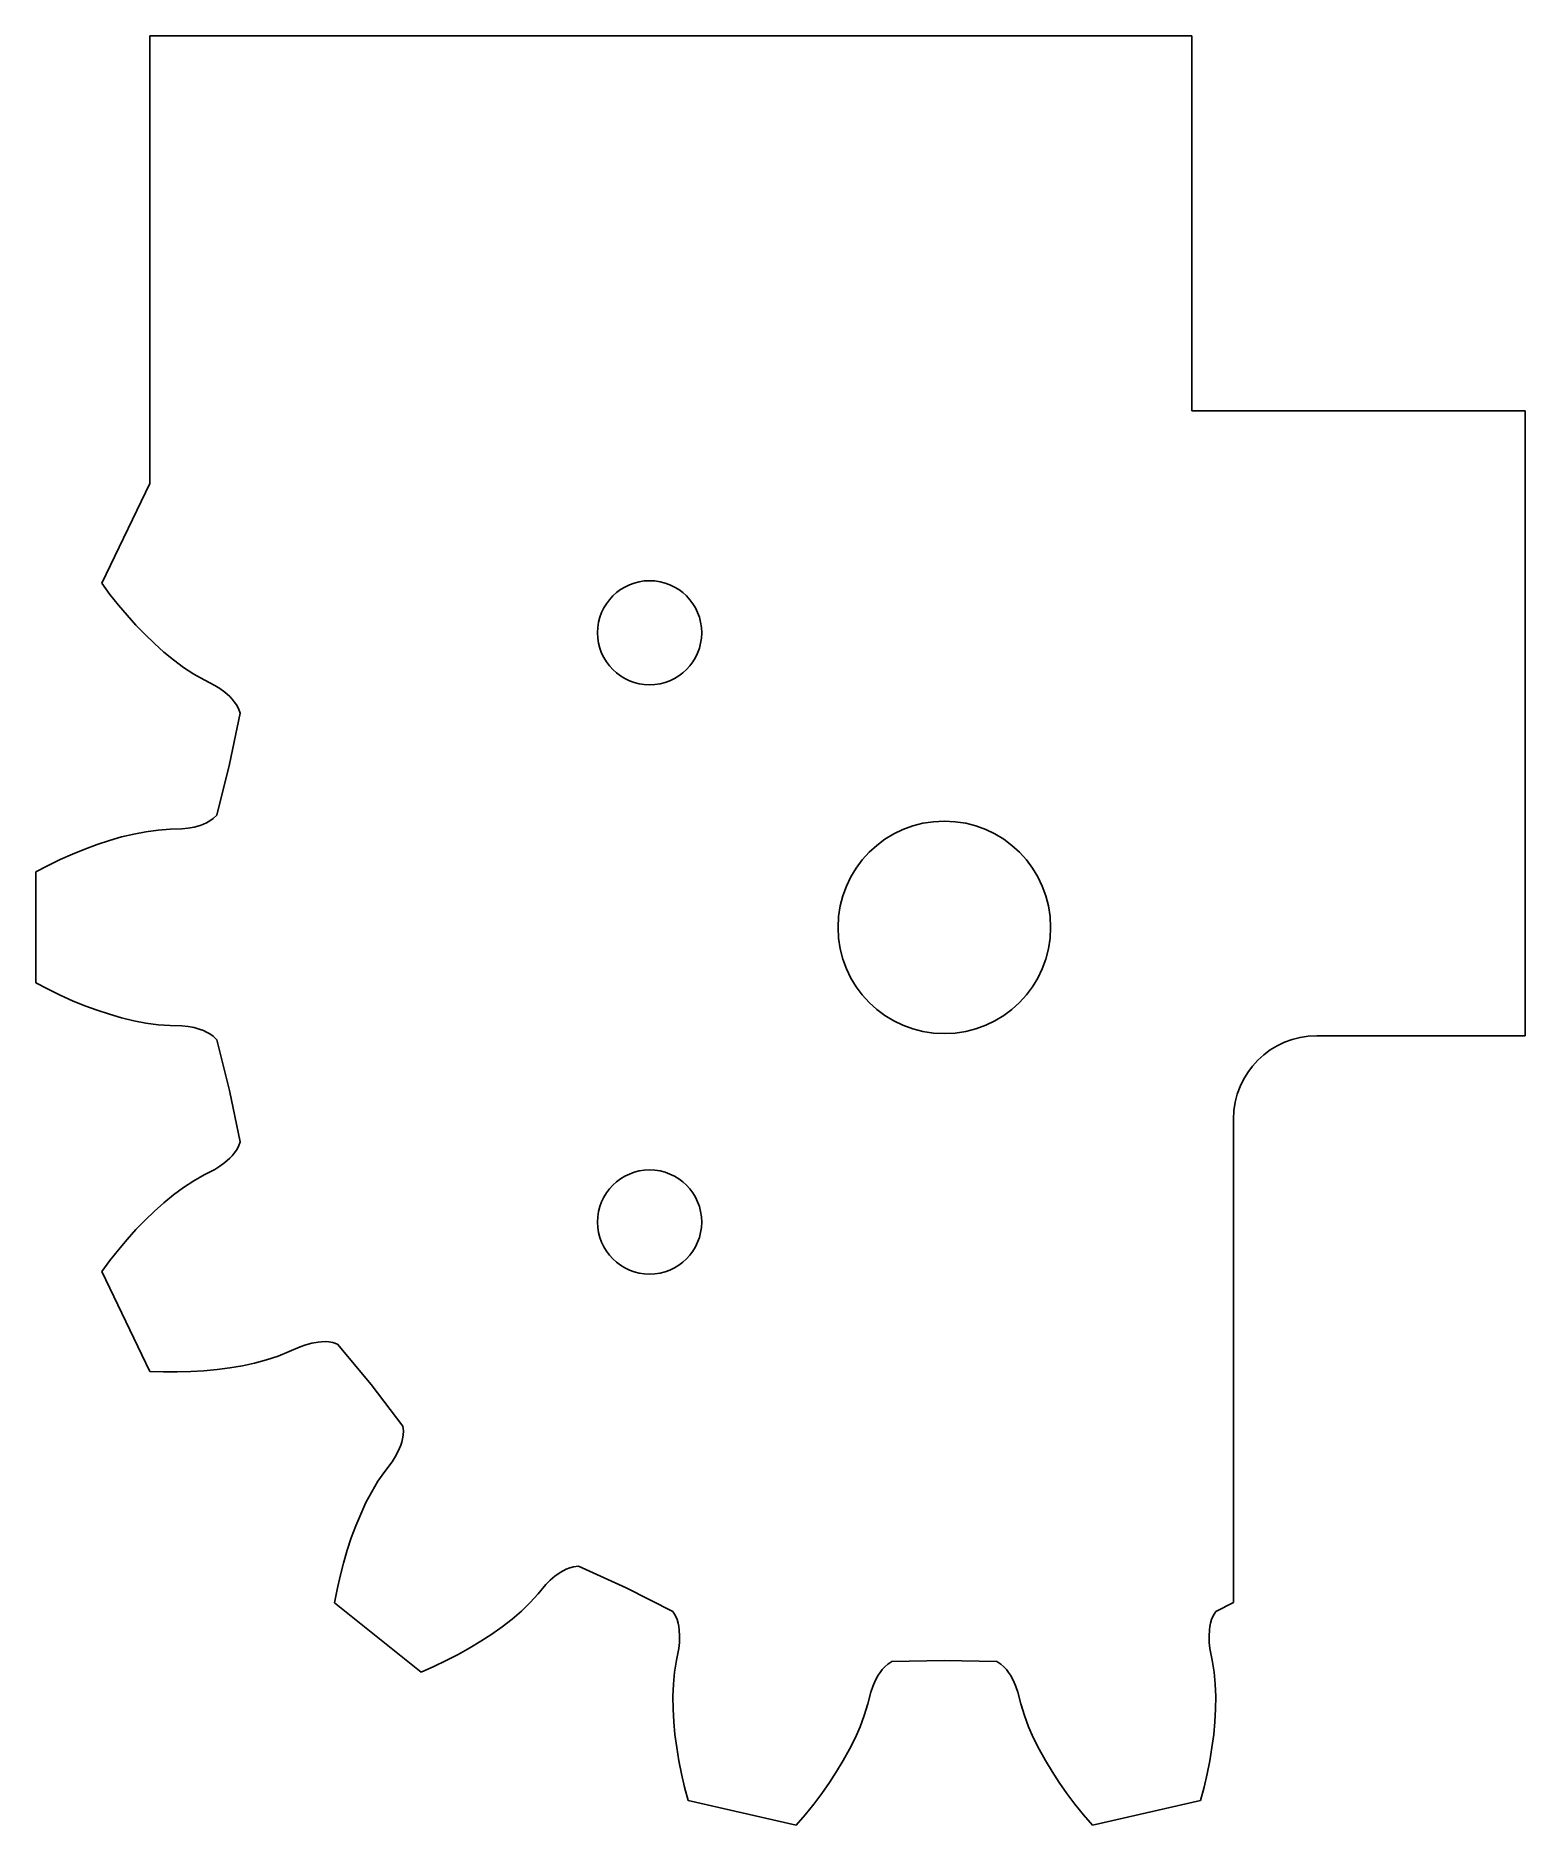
# Model space of a CAD drawing. Extents: x 0 to 1.79, y 0.01 to 2.16.
import ezdxf

# ---------------------------------------------------------------- set-up
doc = ezdxf.new("R2010")
doc.units = 0
doc.header["$MEASUREMENT"] = 0
doc.layers.get('0').update_dxf_attribs({"linetype": 'CONTINUOUS'})

msp = doc.modelspace()

# ---------------------------------------------------------------- linework, layer by layer
at = {"color": 7, "linetype": 'CONTINUOUS'}
for p, q in [((0.13883, 2.16197), (0.13883, 1.62483)), ((1.38883, 2.16197), (0.13883, 2.16197)), ((1.38883, 2.16197), (1.38883, 1.71197)), ((1.38883, 1.71197), (1.78883, 1.71197)), ((1.78883, 1.71197), (1.78883, 0.96197)), ((0.13883, 1.62483), (0.0811, 1.50494)), ((0.0811, 1.50494), (0.09099, 1.49165)), ((0.09099, 1.49165), (0.10114, 1.47882)), ((0.10114, 1.47882), (0.11155, 1.46648)), ((0.11155, 1.46648), (0.12221, 1.45465)), ((0.12221, 1.45465), (0.13311, 1.44334)), ((0.13311, 1.44334), (0.14426, 1.43259)), ((0.14426, 1.43259), (0.15567, 1.42242)), ((0.15567, 1.42242), (0.16732, 1.41289)), ((0.16732, 1.41289), (0.17925, 1.40405)), ((0.17925, 1.40405), (0.19146, 1.396)), ((0.19146, 1.396), (0.20401, 1.38893)), ((0.20401, 1.38893), (0.21675, 1.38237)), ((0.21675, 1.38237), (0.22292, 1.37851)), ((0.22292, 1.37851), (0.22892, 1.3741)), ((0.22892, 1.3741), (0.2347, 1.36897)), ((0.2347, 1.36897), (0.23747, 1.36605)), ((0.23747, 1.36605), (0.24015, 1.36281)), ((0.24015, 1.36281), (0.2427, 1.35914)), ((0.2427, 1.35914), (0.24505, 1.3548)), ((0.24505, 1.3548), (0.24704, 1.34925)), ((0.24704, 1.34925), (0.23434, 1.28772)), ((0.23434, 1.28772), (0.21909, 1.22678)), ((0.21909, 1.22678), (0.21489, 1.22264)), ((0.11965, 1.20403), (0.10501, 1.2005)), ((0.13423, 1.20682), (0.11965, 1.20403)), ((0.14873, 1.20877), (0.13423, 1.20682)), ((0.1631, 1.2097), (0.14873, 1.20877)), ((0.17742, 1.21008), (0.1631, 1.2097)), ((0.18466, 1.21089), (0.17742, 1.21008)), ((0.19198, 1.21226), (0.18466, 1.21089)), ((0.19941, 1.21437), (0.19198, 1.21226)), ((0.20318, 1.21579), (0.19941, 1.21437)), ((0.207, 1.21755), (0.20318, 1.21579)), ((0.21089, 1.21976), (0.207, 1.21755)), ((0.21489, 1.22264), (0.21089, 1.21976)), ((0.06089, 1.18599), (0.04615, 1.17995)), ((0.07562, 1.19144), (0.06089, 1.18599)), ((0.09033, 1.19629), (0.07562, 1.19144)), ((0.10501, 1.2005), (0.09033, 1.19629)), ((0.01671, 1.16619), (0.00203, 1.15851)), ((0.03142, 1.17335), (0.01671, 1.16619)), ((0.04615, 1.17995), (0.03142, 1.17335)), ((0.00203, 1.15851), (0.00203, 1.02544)), ((0.00203, 1.02544), (0.01671, 1.01776)), ((0.01671, 1.01776), (0.03142, 1.0106)), ((0.03142, 1.0106), (0.04615, 1.004)), ((0.04615, 1.004), (0.06089, 0.99796)), ((0.06089, 0.99796), (0.07562, 0.99251)), ((0.07562, 0.99251), (0.09033, 0.98766)), ((0.09033, 0.98766), (0.10501, 0.98345)), ((0.10501, 0.98345), (0.11965, 0.97992)), ((0.11965, 0.97992), (0.13423, 0.97713)), ((0.13423, 0.97713), (0.14873, 0.97517)), ((0.14873, 0.97517), (0.1631, 0.97425)), ((0.1631, 0.97425), (0.17742, 0.97387)), ((0.17742, 0.97387), (0.18466, 0.97306)), ((0.18466, 0.97306), (0.19198, 0.97169)), ((0.19198, 0.97169), (0.19941, 0.96958)), ((0.19941, 0.96958), (0.20318, 0.96816)), ((0.20318, 0.96816), (0.207, 0.9664)), ((0.207, 0.9664), (0.21089, 0.96419)), ((0.21089, 0.96419), (0.21489, 0.96131)), ((0.21489, 0.96131), (0.21909, 0.95717)), ((0.21909, 0.95717), (0.23434, 0.89623)), ((1.78883, 0.96197), (1.53883, 0.96197)), ((0.23434, 0.89623), (0.24704, 0.8347)), ((1.43883, 0.86197), (1.43883, 0.28173)), ((0.23747, 0.8179), (0.2347, 0.81498)), ((0.24015, 0.82114), (0.23747, 0.8179)), ((0.2427, 0.82481), (0.24015, 0.82114)), ((0.24505, 0.82915), (0.2427, 0.82481)), ((0.24704, 0.8347), (0.24505, 0.82915)), ((0.20401, 0.79502), (0.19146, 0.78795)), ((0.21675, 0.80158), (0.20401, 0.79502)), ((0.22292, 0.80544), (0.21675, 0.80158)), ((0.22892, 0.80985), (0.22292, 0.80544)), ((0.2347, 0.81498), (0.22892, 0.80985)), ((0.17925, 0.7799), (0.16732, 0.77106)), ((0.19146, 0.78795), (0.17925, 0.7799)), ((0.15567, 0.76153), (0.14426, 0.75136)), ((0.16732, 0.77106), (0.15567, 0.76153)), ((0.13311, 0.74061), (0.12221, 0.7293)), ((0.14426, 0.75136), (0.13311, 0.74061)), ((0.11155, 0.71747), (0.10114, 0.70513)), ((0.12221, 0.7293), (0.11155, 0.71747)), ((0.09099, 0.6923), (0.0811, 0.67901)), ((0.10114, 0.70513), (0.09099, 0.6923)), ((0.0811, 0.67901), (0.13883, 0.55912)), ((0.29281, 0.57748), (0.30617, 0.58289)), ((0.30617, 0.58289), (0.31924, 0.58875)), ((0.31924, 0.58875), (0.32611, 0.59117)), ((0.32611, 0.59117), (0.3333, 0.59311)), ((0.3333, 0.59311), (0.3409, 0.59443)), ((0.3409, 0.59443), (0.34492, 0.59478)), ((0.34492, 0.59478), (0.34912, 0.59486)), ((0.34912, 0.59486), (0.35358, 0.59456)), ((0.35358, 0.59456), (0.35844, 0.59369)), ((0.35844, 0.59369), (0.36403, 0.59179)), ((0.36403, 0.59179), (0.4042, 0.5435)), ((0.13883, 0.55912), (0.1554, 0.55857)), ((0.1554, 0.55857), (0.17175, 0.55851)), ((0.17175, 0.55851), (0.18789, 0.55895)), ((0.18789, 0.55895), (0.20379, 0.5599)), ((0.20379, 0.5599), (0.21942, 0.56138)), ((0.21942, 0.56138), (0.23478, 0.56339)), ((0.23478, 0.56339), (0.24984, 0.56597)), ((0.24984, 0.56597), (0.26456, 0.56914)), ((0.26456, 0.56914), (0.27891, 0.57295)), ((0.27891, 0.57295), (0.29281, 0.57748)), ((0.4042, 0.5435), (0.44234, 0.49358)), ((0.44101, 0.47428), (0.43978, 0.47045)), ((0.44202, 0.47837), (0.44101, 0.47428)), ((0.44272, 0.48278), (0.44202, 0.47837)), ((0.44234, 0.49358), (0.44296, 0.48771)), ((0.44296, 0.48771), (0.44272, 0.48278)), ((0.4333, 0.45675), (0.42942, 0.45059)), ((0.4368, 0.46333), (0.4333, 0.45675)), ((0.43978, 0.47045), (0.4368, 0.46333)), ((0.4208, 0.43915), (0.41255, 0.42734)), ((0.42942, 0.45059), (0.4208, 0.43915)), ((0.40504, 0.41479), (0.39813, 0.40165)), ((0.41255, 0.42734), (0.40504, 0.41479)), ((0.39177, 0.388), (0.3859, 0.3739)), ((0.39813, 0.40165), (0.39177, 0.388)), ((0.3859, 0.3739), (0.38052, 0.35937)), ((0.3756, 0.34445), (0.37113, 0.32917)), ((0.38052, 0.35937), (0.3756, 0.34445)), ((0.37113, 0.32917), (0.36711, 0.31353)), ((0.63838, 0.32178), (0.64253, 0.32344)), ((0.64253, 0.32344), (0.64728, 0.32477)), ((0.64728, 0.32477), (0.65314, 0.32548)), ((0.65314, 0.32548), (0.71029, 0.2994)), ((0.36711, 0.31353), (0.36353, 0.29757)), ((0.60487, 0.29236), (0.6141, 0.30331)), ((0.6141, 0.30331), (0.61924, 0.30847)), ((0.61924, 0.30847), (0.62488, 0.31334)), ((0.62488, 0.31334), (0.63116, 0.31783)), ((0.63116, 0.31783), (0.63462, 0.31988)), ((0.63462, 0.31988), (0.63838, 0.32178)), ((0.36353, 0.29757), (0.36039, 0.2813)), ((0.36039, 0.2813), (0.46442, 0.19834)), ((0.58462, 0.27157), (0.59519, 0.28169)), ((0.59519, 0.28169), (0.60487, 0.29236)), ((0.71029, 0.2994), (0.76631, 0.27098)), ((1.41764, 0.27098), (1.43883, 0.28173)), ((0.56146, 0.25267), (0.57335, 0.26192)), ((0.57335, 0.26192), (0.58462, 0.27157)), ((0.76631, 0.27098), (0.76941, 0.26595)), ((0.76941, 0.26595), (0.77134, 0.26141)), ((0.77134, 0.26141), (0.77262, 0.25713)), ((1.41133, 0.25713), (1.41261, 0.26141)), ((1.41261, 0.26141), (1.41454, 0.26595)), ((1.41454, 0.26595), (1.41764, 0.27098)), ((0.53605, 0.23534), (0.54902, 0.24382)), ((0.54902, 0.24382), (0.56146, 0.25267)), ((0.77262, 0.25713), (0.77349, 0.25301)), ((0.77349, 0.25301), (0.77404, 0.24902)), ((0.77404, 0.24902), (0.77444, 0.24131)), ((0.77444, 0.24131), (0.77415, 0.23387)), ((1.40951, 0.24131), (1.40991, 0.24902)), ((1.4098, 0.23387), (1.40951, 0.24131)), ((1.40991, 0.24902), (1.41046, 0.25301)), ((1.41046, 0.25301), (1.41133, 0.25713)), ((0.49435, 0.21207), (0.50869, 0.21947)), ((0.50869, 0.21947), (0.5226, 0.22722)), ((0.5226, 0.22722), (0.53605, 0.23534)), ((0.77332, 0.22663), (0.77051, 0.21259)), ((0.77415, 0.23387), (0.77332, 0.22663)), ((1.41063, 0.22663), (1.4098, 0.23387)), ((1.41344, 0.21259), (1.41063, 0.22663)), ((0.46442, 0.19834), (0.47959, 0.20502)), ((0.47959, 0.20502), (0.49435, 0.21207)), ((0.76821, 0.19837), (0.76689, 0.1838)), ((0.77051, 0.21259), (0.76821, 0.19837)), ((1.00897, 0.18778), (1.01268, 0.19455)), ((1.01268, 0.19455), (1.01491, 0.19791)), ((1.01491, 0.19791), (1.01747, 0.20124)), ((1.01747, 0.20124), (1.02049, 0.20454)), ((1.02049, 0.20454), (1.0242, 0.2078)), ((1.0242, 0.2078), (1.02917, 0.21098)), ((1.02917, 0.21098), (1.09197, 0.21228)), ((1.09197, 0.21228), (1.15478, 0.21098)), ((1.15478, 0.21098), (1.15975, 0.2078)), ((1.15975, 0.2078), (1.16346, 0.20454)), ((1.16346, 0.20454), (1.16647, 0.20124)), ((1.16647, 0.20124), (1.16904, 0.19791)), ((1.16904, 0.19791), (1.17127, 0.19455)), ((1.17127, 0.19455), (1.17498, 0.18778)), ((1.41574, 0.19837), (1.41344, 0.21259)), ((1.41706, 0.1838), (1.41574, 0.19837)), ((0.76689, 0.1838), (0.76637, 0.16897)), ((1.00005, 0.1602), (1.00361, 0.17407)), ((1.00361, 0.17407), (1.00601, 0.18095)), ((1.00601, 0.18095), (1.00897, 0.18778)), ((1.17498, 0.18778), (1.17794, 0.18095)), ((1.17794, 0.18095), (1.18034, 0.17407)), ((1.18034, 0.17407), (1.1839, 0.1602)), ((1.41758, 0.16897), (1.41706, 0.1838)), ((0.76637, 0.16897), (0.76655, 0.15391)), ((0.76655, 0.15391), (0.76739, 0.13866)), ((0.99595, 0.14638), (1.00005, 0.1602)), ((1.1839, 0.1602), (1.188, 0.14638)), ((1.41656, 0.13866), (1.4174, 0.15391)), ((1.4174, 0.15391), (1.41758, 0.16897)), ((0.76739, 0.13866), (0.76884, 0.12323)), ((0.98486, 0.1191), (0.99082, 0.13269)), ((0.99082, 0.13269), (0.99595, 0.14638)), ((1.188, 0.14638), (1.19313, 0.13269)), ((1.19313, 0.13269), (1.19909, 0.1191)), ((1.41511, 0.12323), (1.41656, 0.13866)), ((0.76884, 0.12323), (0.77088, 0.10766)), ((0.77088, 0.10766), (0.77349, 0.09195)), ((0.97816, 0.10561), (0.98486, 0.1191)), ((1.19909, 0.1191), (1.20579, 0.10561)), ((1.41046, 0.09195), (1.41307, 0.10766)), ((1.41307, 0.10766), (1.41511, 0.12323)), ((0.77349, 0.09195), (0.77665, 0.07612)), ((0.96279, 0.07897), (0.97079, 0.09223)), ((0.97079, 0.09223), (0.97816, 0.10561)), ((1.20579, 0.10561), (1.21316, 0.09223)), ((1.21316, 0.09223), (1.22116, 0.07897)), ((1.4073, 0.07612), (1.41046, 0.09195)), ((0.77665, 0.07612), (0.78035, 0.06019)), ((0.94502, 0.0528), (0.95419, 0.06582)), ((0.95419, 0.06582), (0.96279, 0.07897)), ((1.22116, 0.07897), (1.22976, 0.06582)), ((1.22976, 0.06582), (1.23893, 0.0528)), ((1.4036, 0.06019), (1.4073, 0.07612)), ((0.78035, 0.06019), (0.78458, 0.04416)), ((0.78458, 0.04416), (0.9143, 0.01455)), ((0.93531, 0.03991), (0.94502, 0.0528)), ((1.23893, 0.0528), (1.24864, 0.03991)), ((1.26965, 0.01455), (1.39937, 0.04416)), ((1.39937, 0.04416), (1.4036, 0.06019)), ((0.9143, 0.01455), (0.92506, 0.02715)), ((0.92506, 0.02715), (0.93531, 0.03991)), ((1.24864, 0.03991), (1.25889, 0.02715)), ((1.25889, 0.02715), (1.26965, 0.01455))]:
    msp.add_line(p, q, dxfattribs=at)
for centre, radius in [((0.73842, 1.44552), 0.0625), ((1.09197, 1.09197), 0.1275), ((0.73842, 0.73842), 0.0625)]:
    msp.add_circle(centre, radius, dxfattribs=at)
msp.add_arc((1.53883, 0.86197), 0.1, 90, 180, dxfattribs=at)

doc.saveas('drawing.dxf')
